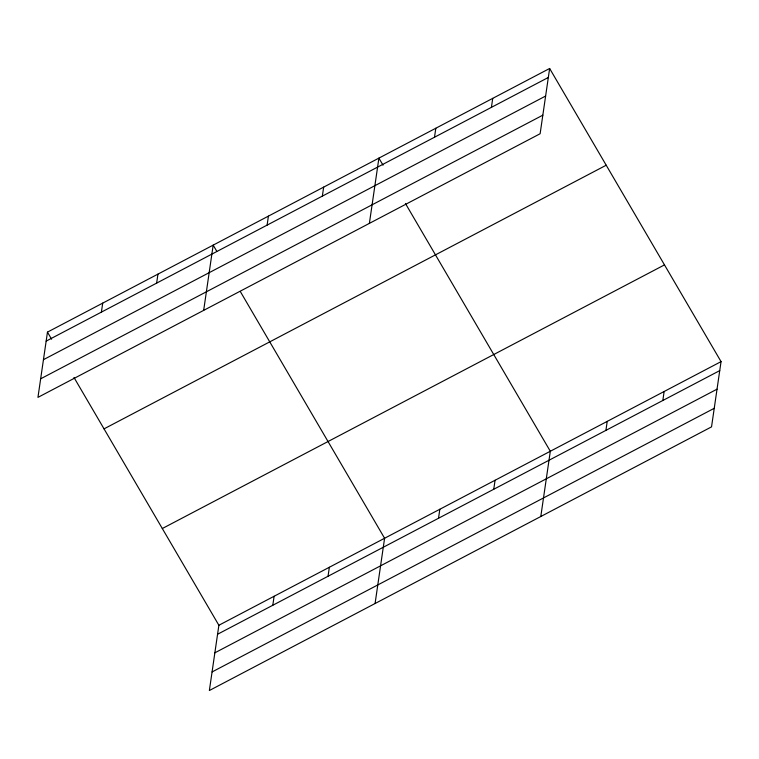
<?xml version="1.0" encoding="UTF-8"?>
<svg xmlns="http://www.w3.org/2000/svg" width="759" height="759" viewBox="0 0 759 759"><rect width="100%" height="100%" fill="white"/><g stroke="black" fill="none" stroke-linecap="round" stroke-linejoin="round"><path stroke-width="1.14" d="M47.466 332.129L37.95 397.374L540.123 133.736L549.639 68.481L47.466 332.129L51.593 339.188M101.393 312.12L102.712 303.126M156.639 283.116L157.948 274.132M203.668 310.374L213.184 245.129L216.723 251.172M267.111 225.119L268.42 216.125M73.984 377.47L218.877 625.264L209.361 690.519L711.534 426.871L721.05 361.626L549.639 68.481M322.347 196.116L323.666 187.122M272.804 605.255L274.113 596.261M369.386 223.374L378.902 158.128L383.029 165.177M328.04 576.252L329.359 567.267M434.499 137.237L435.818 128.243M375.079 603.509L384.595 538.264L240.29 291.475M491.415 107.351L492.724 98.366M438.522 518.255L439.831 509.261M493.758 489.251L495.077 480.257M540.797 516.509L550.313 451.263L405.42 203.469M605.91 430.372L607.228 421.378M662.825 400.496L664.134 391.502M46.157 341.123L548.33 77.475M43.453 359.681L545.617 96.042M40.654 378.817L542.827 115.169M104.03 428.863L606.204 165.225M162.312 528.53L664.486 264.891M218.877 625.264L721.05 361.626M217.567 634.258L719.741 370.61M214.854 652.825L717.027 389.177M212.065 671.952L714.238 408.304"/></g></svg>
